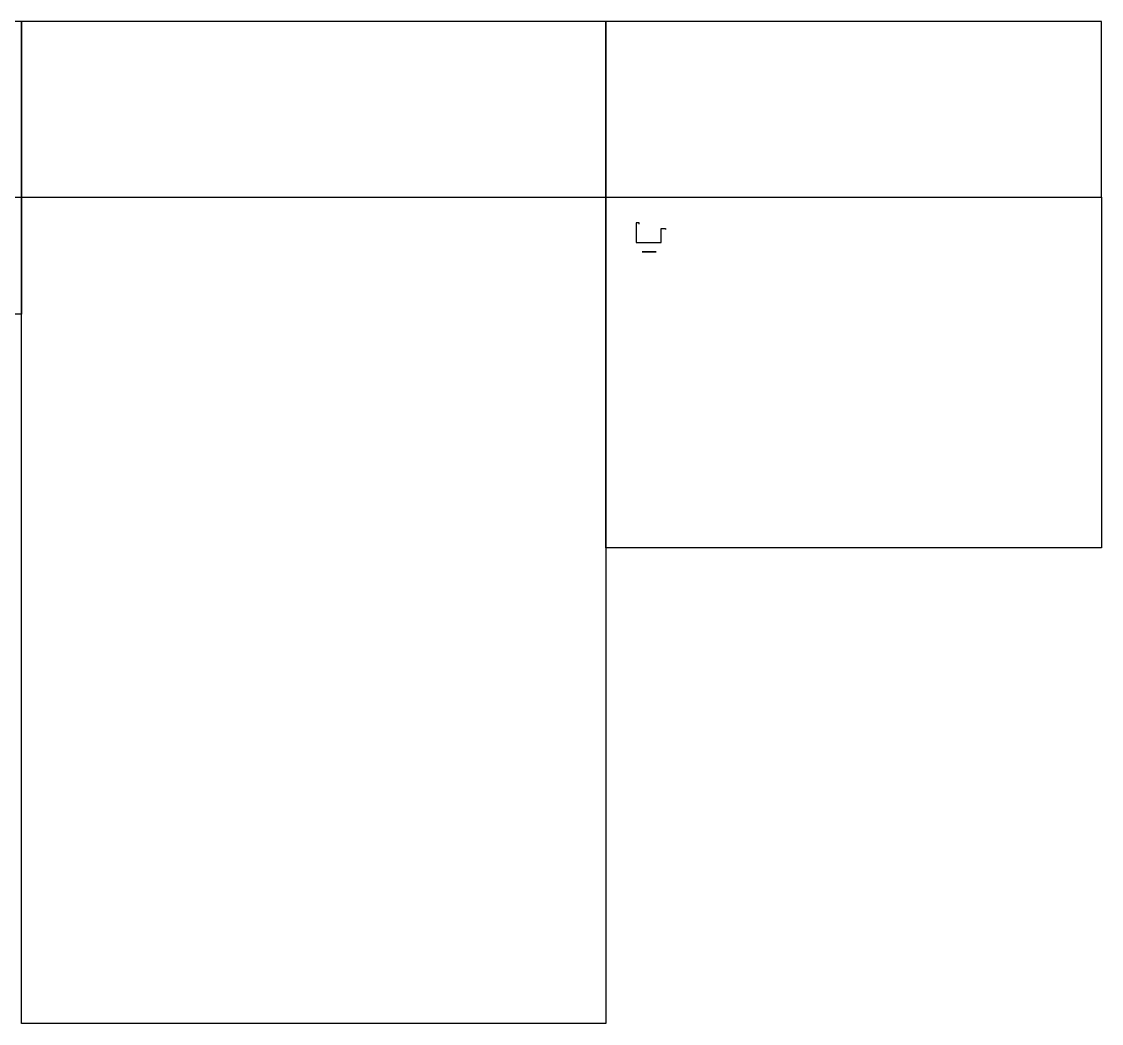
# Model space of a CAD drawing. Extents: x 102162 to 621267, y -39398 to 328893.
# Drawn here: x 601857 to 621267, y 302752 to 320757 of the extents above; entities that cross this region are included whole.
import ezdxf

# ---------------------------------------------------------------- set-up
doc = ezdxf.new("R2010")
doc.units = 0
doc.header["$LTSCALE"] = 1000
doc.header["$MEASUREMENT"] = 0

msp = doc.modelspace()

# ---------------------------------------------------------------- linework, layer by layer
at = {"color": 2}
for p, q in [((612954.8, 317139.1), (612904.8, 317139.1)), ((612904.8, 317139.1), (612904.8, 316789.1)), ((612954.8, 317119.1), (612954.8, 317139.1)), ((613354.8, 316789.1), (613354.8, 317039.1)), ((613354.8, 317039.1), (613429.8, 317039.1)), ((613429.8, 317039.1), (613429.8, 317019.1)), ((612904.8, 316789.1), (613354.8, 316789.1))]:
    msp.add_line(p, q, dxfattribs=at)
at = {"color": 4}
for p, q in [((613009.7, 316625.3), (613261.1, 316625.3)), ((613009.7, 316617.3), (613261.1, 316617.3))]:
    msp.add_line(p, q, dxfattribs=at)
for points in [[(598886.7, 317601.7), (601856.7, 317601.7), (601856.7, 320757.4), (598886.7, 320757.4)], [(612356.7, 320757.4), (601856.7, 320757.4), (601856.7, 317601.7), (612356.7, 317601.7)], [(612356.7, 317601.7), (621266.7, 317601.7), (621266.7, 320757.4), (612356.7, 320757.4)], [(598886.7, 317601.7), (601856.7, 317601.7), (601856.7, 315501.7), (598886.7, 315501.7)], [(601856.7, 317601.7), (612356.7, 317601.7), (612356.7, 302751.7), (601856.7, 302751.7)], [(612356.7, 317601.7), (621266.7, 317601.7), (621266.7, 311301.7), (612356.7, 311301.7)]]:
    msp.add_lwpolyline(points, close=True)

doc.saveas('drawing.dxf')
